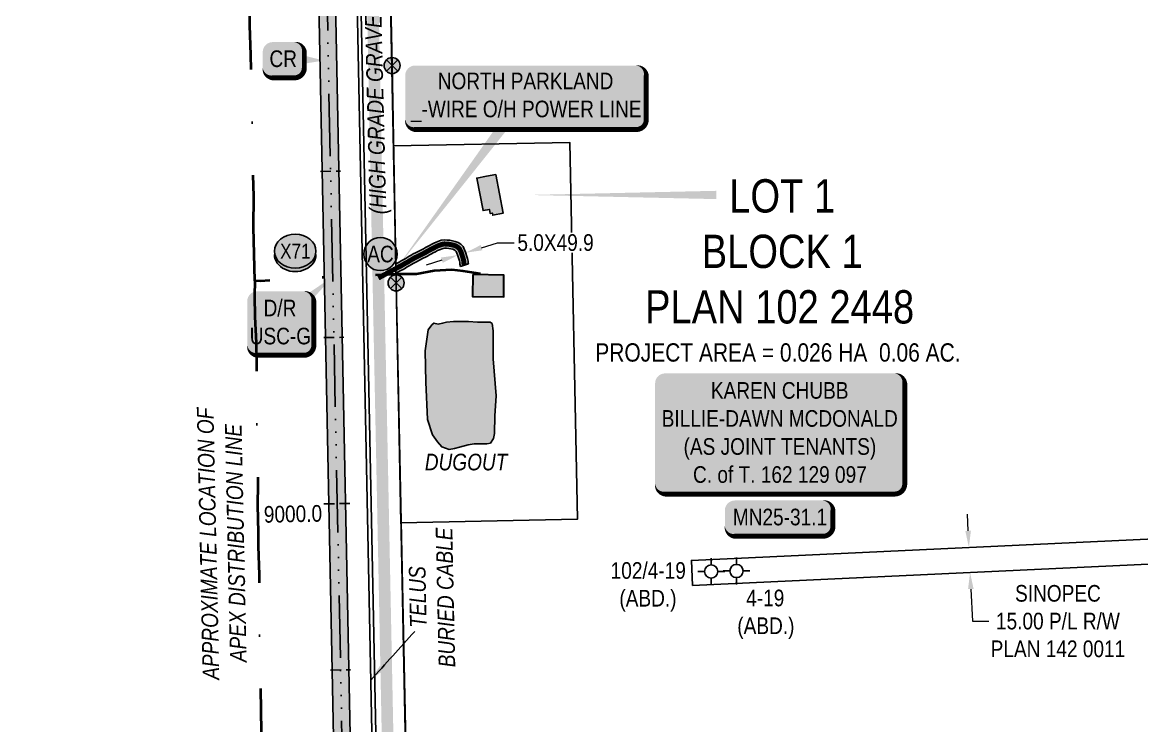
# Model space of a CAD drawing. Extents: x 88833 to 97610, y 5963373 to 5974710.
# Drawn here: x 93780 to 94453, y 5965196 to 5965618 of the extents above; entities that cross this region are included whole.
import ezdxf
from ezdxf.enums import TextEntityAlignment as Align

# ---------------------------------------------------------------- set-up
doc = ezdxf.new("R2010")
doc.units = 0
doc.header["$LTSCALE"] = 5
doc.header["$PDSIZE"] = 5
for name, pattern in [('COOP2', [10, 5, -1, 0, -1, 0, -1, 0, -1, 0, -1]), ('DASHDOT', [25.4, 12.7, -6.35, 0, -6.35]), ('foc-TIELINE', [1.875, 1.25, -0.625])]:
    doc.linetypes.add(name, pattern=pattern)
doc.layers.get('Defpoints').update_dxf_attribs({"color": 9})
for name, color, linetype in [('AS-OWNER', 7, 'Continuous'), ('AS-POWER', 104, 'foc-POWER'), ('AS-POWER-EXISTING-PP', 72, 'Continuous'), ('AS-POWER-T', 104, 'Continuous'), ('AS-RESIDENCE', 14, 'Continuous'), ('AS-ROADS', 254, 'Continuous'), ('AS-TELEPHONE', 224, 'foc-TEL'), ('AS-TELEPHONE-T', 224, 'Continuous'), ('C-SYMBOL', 7, 'Continuous'), ('CG-NOTES', 7, 'Continuous'), ('F-RW', 190, 'Continuous'), ('F-WS-S', 8, 'Continuous'), ('L-AREAREQUIRED', 7, 'Continuous'), ('L-SEC', 7, 'Continuous'), ('L-TITLEDB', 4, 'Continuous'), ('P-APEX RECON PAY ITEMS', 240, 'Continuous'), ('P-APEX RECON-10m BUFFER', 51, 'COOP2'), ('P-APEX RECON-LINE LIST', 240, 'Continuous'), ('P-APEX RECON-URBAN', 30, 'COOP2'), ('P-APEX RECON-WORK AREA', 104, 'Continuous'), ('P-BUFFER-PURPLE', 187, 'foc-TIELINE'), ('P-BUFFER-PURPLE-T', 187, 'Continuous'), ('P-CROSSINGS', 250, 'Continuous'), ('T-WATER', 160, 'Continuous'), ('T-WATER-H', 133, 'Continuous'), ('T-WATER-T', 170, 'Continuous')]:
    doc.layers.add(name, color=color, linetype=linetype)
for name, color, linetype, lineweight in [('AS-RECON EXISTING', 151, 'DASHDOT', 40), ('AS-RECON EXISTING-T', 151, 'Continuous', 40), ('F-RW-T', 190, 'Continuous', 9), ('F-WS-T', 190, 'Continuous', 9), ('P-APEX RECON-TWS-T', 104, 'Continuous', 9), ('T-TEXT', 48, 'Continuous', 18)]:
    doc.layers.add(name, color=color, linetype=linetype, lineweight=lineweight)
doc.layers.add('AS-STRUCTURE', color=7, linetype='Continuous', lineweight=30, true_color=0x595959)
doc.layers.add('AS-STRUCTURE-H', color=7, linetype='Continuous', true_color=0xa8a8a8)
doc.styles.add('1.8', font='ARIALN.TTF', dxfattribs={"height": 2})
doc.styles.add('100L', font='ARIALN.TTF', dxfattribs={"height": 10})
doc.styles.add('175L', font='ARIALN.TTF', dxfattribs={"height": 2})
doc.styles.add('80', font='ARIALN.TTF', dxfattribs={"height": 10})
doc.styles.add('80CG', font='ARIALN.TTF', dxfattribs={"height": 10})
doc.styles.add('80LS', font='ARIALNI.TTF', dxfattribs={"height": 10})
doc.styles.add('Crossing', font='ARIALN.TTF', dxfattribs={"height": 10})
doc.styles.add('foc-LtypeFont', font='ARIALN.TTF', dxfattribs={"height": 7.35})
doc.linetypes.add('foc-POWER', pattern='A,6,-1,["P",foc-LtypeFont,S=0.2,R=0,X=-0.625,Y=-0.75],-1.24,4', length=12.24)
doc.linetypes.add('foc-TEL', pattern='A,2,-1,["T",foc-LtypeFont,S=0.2,R=0,X=-0.425,Y=-0.75],-1.24,8', length=12.24)
doc.dimstyles.new('Compass 5 000', dxfattribs={"dimscale": 5, "dimtxt": 9, "dimasz": 2, "dimexe": 0.2, "dimexo": 0.0625, "dimgap": 0.5, "dimtad": 0, "dimtih": 1, "dimtoh": 1, "dimzin": 0, "dimdsep": 46, "dimtxsty": '80CG', "dimcen": 0.1, "dimse1": 1, "dimse2": 1, "dimclrd": 256, "dimclrt": 256, "dimaunit": 1, "dimadec": 4, "dimazin": 0, "dimtfac": 0.06, "dimtofl": 0, "dimtmove": 0, "dimatfit": 1, "dimfxl": 0.2, "dimtolj": 1, "dimtzin": 0, "dimlwd": -1, "dimarcsym": 0})

# ---------------------------------------------------------------- blocks, each defined once
blk = doc.blocks.new('*U1198')
h = blk.add_hatch(color=59)
edge = h.paths.add_edge_path()
edge.add_line((-69, -37), (69, -37))
edge.add_arc((69, -31), 6, 270, 360)
edge.add_line((75, -31), (75, 29.5))
edge.add_arc((69, 29.5), 6, 0, 90)
edge.add_line((69, 35.5), (-69, 35.5))
edge.add_arc((-69, 29.5), 6, 90, 180)
edge.add_line((-75, 29.5), (-75, -31))
edge.add_arc((-69, -31), 6, 180, 270)
at = {"color": 1, "flags": 128}
blk.add_lwpolyline([(-69, -37, 3, 3, 0), (69, -37, 3, 3, 0.414214), (75, -31, 3, 3, 0), (75, 29.5, 3, 0, 0.414214), (69, 35.5, 0, 0, 0), (-69, 35.5, 0, 0, 0.414214), (-75, 29.5, 0, 0, 0), (-75, -31, 0, 3, 0.414214)], format="xyseb", close=True, dxfattribs=at)
blk.add_lwpolyline([(-56.05, -9.74, 0, 7.5, 0), (0, 0, 0, 0, 0)], format="xyseb", dxfattribs=at)
at = {"color": 1, "style": '80'}
blk.add_attdef('ENTER_TEXT_001', (-35.99, -5), '', height=10, dxfattribs=at)
blk = doc.blocks.new('GABD')
for p, q in [((0, 0.81), (0, 1.62)), ((-0.81, 0), (-1.62, 0)), ((1.62, 0), (0.81, 0)), ((0, -0.81), (0, -1.62))]:
    blk.add_line(p, q)
blk.add_circle((0, 0), 0.8)
blk = doc.blocks.new('*D554')
at = {"layer": 'Defpoints', "color": 0, "transparency": 16777216}
for p in [(94350.08, 5965302.92), (94350.78, 5965287.96), (94349.64, 5965287.91)]:
    blk.add_point(p, dxfattribs=at)
at = {"layer": 'F-RW-T', "transparency": 16777216}
for p, q in [((94348.47, 5965312.86), (94348.01, 5965322.85)), ((94350.11, 5965277.92), (94351.01, 5965258.59)), ((94351.01, 5965258.59), (94361.01, 5965258.59))]:
    blk.add_line(p, q, dxfattribs=at)
for points in [[(94350.14, 5965312.93), (94346.81, 5965312.78), (94348.94, 5965302.87)], [(94351.77, 5965278), (94348.44, 5965277.84), (94349.64, 5965287.91)]]:
    blk.add_solid(points, dxfattribs=at)
at = {"layer": 'F-RW-T', "transparency": 16777216, "insert": (94402.45, 5965258.59), "char_height": 10, "attachment_point": 5, "style": '80CG'}
blk.add_mtext('\\A1;SINOPEC\\P15.00 P/L R/W\\PPLAN 142 0011', dxfattribs=at)
blk = doc.blocks.new('*D767')
at = {"layer": 'Defpoints', "color": 0, "transparency": 16777216}
for p in [(94041.67, 5965478.76), (94046.44, 5965480.26), (94046.5, 5965480.04)]:
    blk.add_point(p, dxfattribs=at)
at = {"layer": 'P-APEX RECON-TWS-T', "transparency": 16777216}
for p, q in [((94056.04, 5965483.05), (94065.58, 5965486.06)), ((94065.58, 5965486.06), (94075.58, 5965486.06)), ((94032.2, 5965475.54), (94022.66, 5965472.53))]:
    blk.add_line(p, q, dxfattribs=at)
for points in [[(94055.54, 5965484.64), (94056.54, 5965481.46), (94046.5, 5965480.04)], [(94031.7, 5965477.13), (94032.7, 5965473.95), (94041.74, 5965478.54)]]:
    blk.add_solid(points, dxfattribs=at)
at = {"layer": 'P-APEX RECON-TWS-T', "transparency": 16777216, "insert": (94100.52, 5965486.06), "char_height": 10, "attachment_point": 5, "style": '80CG', "bg_fill": 3, "box_fill_scale": 1.1, "bg_fill_color": 256, "bg_fill_true_color": 13158600, "bg_fill_transparency": 0}
blk.add_mtext('\\A1;5.0X49.9', dxfattribs=at)
blk = doc.blocks.new('POWERPOLE')
h = blk.add_hatch(color=255)
edge = h.paths.add_edge_path()
edge.add_arc((0, 0), 0.96, 0, 360)
at = {"linetype": 'Continuous'}
for p, q in [((0.68, -0.68), (-0.68, 0.68)), ((-0.68, -0.68), (0.68, 0.68))]:
    blk.add_line(p, q, dxfattribs=at)
blk.add_circle((0, 0), 0.96, dxfattribs=at)
blk = doc.blocks.new('Access_Point')
h = blk.add_hatch(color=255)
h.dxf.hatch_style = 1
edge = h.paths.add_edge_path()
edge.add_arc((0, 0), 9.99, 0, 360)
at = {"color": 170}
blk.add_circle((0, 0), 9.99, dxfattribs=at)
at = {"color": 170, "style": '175L'}
blk.add_text('AC', height=10, dxfattribs=at).set_placement((0, 0), align=Align.MIDDLE_CENTER)
blk = doc.blocks.new('*U832')
at = {"true_color": 0xffffa8}
h = blk.add_hatch(color=51, dxfattribs=at)
edge = h.paths.add_edge_path()
edge.add_line((-14, -20), (14, -20))
edge.add_arc((14, -14), 6, 270, 360)
edge.add_line((20, -14), (20, 12.5))
edge.add_arc((14, 12.5), 6, 0, 90)
edge.add_line((14, 18.5), (-14, 18.5))
edge.add_arc((-14, 12.5), 6, 90, 180)
edge.add_line((-20, 12.5), (-20, -14))
edge.add_arc((-14, -14), 6, 180, 270)
at = {"color": 240, "flags": 128}
for points in [[(31.42, 27.24, 0, 10, 0), (0, 0, 5, 5, 0)], [(-1, -11.44, 0, 10, 0), (0, 0, 5, 5, 0)]]:
    blk.add_lwpolyline(points, format="xyseb", dxfattribs=at)
blk.add_lwpolyline([(-14, -20, 3, 3, 0), (14, -20, 3, 3, 0.414214), (20, -14, 3, 3, 0), (20, 12.5, 3, 0, 0.414214), (14, 18.5, 0, 0, 0), (-14, 18.5, 0, 0, 0.414214), (-20, 12.5, 0, 0, 0), (-20, -14, 0, 3, 0.414214)], format="xyseb", close=True, dxfattribs=at)
at = {"color": 4, "style": '80'}
blk.add_attdef('OTHER_001', (-14.7, -5), '', height=10, dxfattribs=at)
blk = doc.blocks.new('*U777')
at = {"true_color": 0xffffa8}
h = blk.add_hatch(color=51, dxfattribs=at)
edge = h.paths.add_edge_path()
edge.add_line((-6.5, -11.5), (6.5, -11.5))
edge.add_arc((6.5, -5.5), 6, 270, 360)
edge.add_line((12.5, -5.5), (12.5, 4))
edge.add_arc((6.5, 4), 6, 0, 90)
edge.add_line((6.5, 10), (-6.5, 10))
edge.add_arc((-6.5, 4), 6, 90, 180)
edge.add_line((-12.5, 4), (-12.5, -5.5))
edge.add_arc((-6.5, -5.5), 6, 180, 270)
at = {"color": 240, "flags": 128}
blk.add_lwpolyline([(-6.5, -11.5, 3, 3, 0), (6.5, -11.5, 3, 3, 0.414214), (12.5, -5.5, 3, 3, 0), (12.5, 4, 3, 0, 0.414214), (6.5, 10, 0, 0, 0), (-6.5, 10, 0, 0, 0.414214), (-12.5, 4, 0, 0, 0), (-12.5, -5.5, 0, 3, 0.414214)], format="xyseb", close=True, dxfattribs=at)
for points in [[(-1, -11.44, 0, 10, 0), (0, 0, 5, 5, 0)], [(24.14, -1.1, 0, 10, 0), (0, 0, 5, 5, 0)]]:
    blk.add_lwpolyline(points, format="xyseb", dxfattribs=at)
at = {"color": 4, "style": '80'}
blk.add_attdef('OTHER_001', (-14.7, -5), '', height=10, dxfattribs=at)
blk = doc.blocks.new('*U848')
h = blk.add_hatch(color=255)
edge = h.paths.add_edge_path()
edge.add_line((-66.5, -20), (66.5, -20))
edge.add_arc((66.5, -14), 6, 270, 360)
edge.add_line((72.5, -14), (72.5, 12.5))
edge.add_arc((66.5, 12.5), 6, 0, 90)
edge.add_line((66.5, 18.5), (-66.5, 18.5))
edge.add_arc((-66.5, 12.5), 6, 90, 180)
edge.add_line((-72.5, 12.5), (-72.5, -14))
edge.add_arc((-66.5, -14), 6, 180, 270)
at = {"color": 104, "flags": 128}
blk.add_lwpolyline([(-66.5, -20, 3, 3, 0), (66.5, -20, 3, 3, 0.414214), (72.5, -14, 3, 3, 0), (72.5, 12.5, 3, 0, 0.414214), (66.5, 18.5, 0, 0, 0), (-66.5, 18.5, 0, 0, 0.414214), (-72.5, 12.5, 0, 0, 0), (-72.5, -14, 0, 3, 0.414214)], format="xyseb", close=True, dxfattribs=at)
blk.add_lwpolyline([(-77.83, -103.58, 0, 7.5, 0), (0, 0, 0, 0, 0)], format="xyseb", dxfattribs=at)
at = {"color": 104, "style": '80'}
blk.add_attdef('ENTER_TEXT_001', (-26.85, -4.92), '', height=10, dxfattribs=at)
blk = doc.blocks.new('xing2')
h = blk.add_hatch(color=50)
h.dxf.hatch_style = 1
edge = h.paths.add_edge_path()
edge.add_ellipse((0, 0), major_axis=(-12.5, 0), ratio=0.816297, start_angle=0, end_angle=360)
h = blk.add_hatch(color=250)
h.dxf.hatch_style = 1
edge = h.paths.add_edge_path()
edge.add_ellipse((0, -2.05), major_axis=(-12.5, 0), ratio=0.816297, start_angle=0, end_angle=180)
edge.add_line((12.5, -2.05), (12.5, 0))
edge.add_ellipse((0, 0), major_axis=(-12.5, 0), ratio=0.816297, start_angle=0, end_angle=180, ccw=False)
edge.add_line((-12.5, 0), (-12.5, -2.05))
at = {"color": 250}
blk.add_ellipse((0, 0), major_axis=(-12.5, 0), ratio=0.816297, dxfattribs=at)
blk.add_ellipse((0, -2.05), major_axis=(-12.5, 0), ratio=0.816297, start_param=0, end_param=3.141593, dxfattribs=at)
at = {"color": 250, "style": 'Crossing'}
blk.add_attdef('CROSSING', text='', height=9, dxfattribs=at).set_placement((0.09, 0.02), align=Align.MIDDLE_CENTER)
at = {"color": 250, "style": 'Crossing', "flags": 1}
for tag, p in [('OWNER', (0.09, -12.49)), ('DESCRIPTION', (0.09, -25.77)), ('LOCATION', (0.09, -39.3)), ('DWG_REF', (0.09, -52.84))]:
    blk.add_attdef(tag, text='', height=9, dxfattribs=at).set_placement(p, align=Align.MIDDLE_CENTER)
blk = doc.blocks.new('*U513')
at = {"true_color": 0xffffa8}
h = blk.add_hatch(color=51, dxfattribs=at)
edge = h.paths.add_edge_path()
edge.add_line((-26.5, -11.5), (26.5, -11.5))
edge.add_arc((26.5, -5.5), 6, 270, 360)
edge.add_line((32.5, -5.5), (32.5, 4))
edge.add_arc((26.5, 4), 6, 0, 90)
edge.add_line((26.5, 10), (-26.5, 10))
edge.add_arc((-26.5, 4), 6, 90, 180)
edge.add_line((-32.5, 4), (-32.5, -5.5))
edge.add_arc((-26.5, -5.5), 6, 180, 270)
at = {"color": 240, "flags": 128}
blk.add_lwpolyline([(-26.5, -11.5, 3, 3, 0), (26.5, -11.5, 3, 3, 0.414214), (32.5, -5.5, 3, 3, 0), (32.5, 4, 3, 0, 0.414214), (26.5, 10, 0, 0, 0), (-26.5, 10, 0, 0, 0.414214), (-32.5, 4, 0, 0, 0), (-32.5, -5.5, 0, 3, 0.414214)], format="xyseb", close=True, dxfattribs=at)
for points in [[(-24.67, -8.43, 0, 10, 0), (0, 0, 5, 5, 0)], [(21.05, -6.93, 0, 10, 0), (0, 0, 5, 5, 0)]]:
    blk.add_lwpolyline(points, format="xyseb", dxfattribs=at)
at = {"color": 4, "style": '80'}
blk.add_attdef('OTHER_001', (-14.7, -5), '', height=10, dxfattribs=at)

msp = doc.modelspace()

# ---------------------------------------------------------------- hatches: boundary and pattern name
at = {"layer": 'AS-STRUCTURE-H'}
h = msp.add_hatch(color=256, dxfattribs=at)
h.dxf.hatch_style = 1
h.paths.add_polyline_path([(94064.535, 5965527.008), (94068.978, 5965503.766), (94062.766, 5965502.579), (94062.532, 5965503.801), (94061.29, 5965503.563), (94060.815, 5965506.048), (94056.918, 5965505.303), (94053.183, 5965524.839), (94058.971, 5965525.945)])
h = msp.add_hatch(color=256, dxfattribs=at)
h.dxf.hatch_style = 1
h.paths.add_polyline_path([(94050.74, 5965466.834), (94050.59, 5965453.713), (94069.343, 5965453.498), (94069.493, 5965466.62)])
at = {"layer": 'P-APEX RECON-10m BUFFER', "transparency": 33554687}
h = msp.add_hatch(color=256, dxfattribs=at)
h.dxf.hatch_style = 1
h.paths.add_polyline_path([(93953.046, 5965888.343), (93954.414, 5965820.508), (93949.419, 5965820.407), (93949.822, 5965800.427), (93954.817, 5965800.528), (93967.359, 5965178.736), (93960.862, 5965177.774), (93963.786, 5965158.005), (93968.729, 5965158.737), (93970.567, 5965146.313), (93971.872, 5965082.207), (93981.862, 5965082.412), (93981.751, 5965087.876), (93986.798, 5965086.148), (93992.186, 5965083.873), (93992.076, 5965089.342), (93988.581, 5965090.819), (93981.643, 5965093.193), (93980.544, 5965147.149), (93980.246, 5965149.16), (93985.604, 5965137.967), (93991.102, 5965137.773), (93991.001, 5965142.776), (93988.804, 5965142.853), (93980.376, 5965160.46), (93983.555, 5965160.93), (93980.631, 5965180.699), (93977.323, 5965180.21), (93964.807, 5965800.73), (93969.802, 5965800.83), (93969.399, 5965820.81), (93964.404, 5965820.71), (93963.036, 5965888.533)])
h = msp.add_hatch(color=256, dxfattribs=at)
h.dxf.hatch_style = 1
h.paths.add_polyline_path([(94004.462, 5965473.311), (94005.292, 5965473.759), (94006.561, 5965474.406), (94007.727, 5965475.08), (94008.982, 5965475.829), (94010.169, 5965476.441), (94011.267, 5965477.109), (94012.445, 5965477.859), (94013.651, 5965478.541), (94014.932, 5965479.268), (94016.258, 5965479.911), (94018.786, 5965481.143), (94019.938, 5965481.753), (94021.108, 5965482.371), (94022.275, 5965483.074), (94023.562, 5965483.78), (94024.807, 5965484.449), (94026.103, 5965485.068), (94027.287, 5965485.712), (94028.742, 5965486.423), (94031.773, 5965487.508), (94033.718, 5965487.799), (94035.441, 5965487.642), (94036.964, 5965487.539), (94038.568, 5965487.237), (94040.203, 5965486.862), (94041.935, 5965486.21), (94043.507, 5965485.131), (94044.924, 5965483.675), (94045.862, 5965481.848), (94046.402, 5965480.37), (94047.215, 5965477.79), (94047.578, 5965476.466), (94047.951, 5965474.977), (94047.976, 5965474.025), (94048.182, 5965473.409), (94043.445, 5965471.823), (94043.001, 5965473.148), (94042.971, 5965474.298), (94042.746, 5965475.198), (94042.422, 5965476.377), (94041.67, 5965478.761), (94041.275, 5965479.842), (94040.821, 5965480.728), (94040.271, 5965481.292), (94039.608, 5965481.748), (94038.758, 5965482.068), (94037.547, 5965482.346), (94036.333, 5965482.574), (94035.047, 5965482.661), (94033.862, 5965482.769), (94032.995, 5965482.639), (94030.688, 5965481.814), (94029.579, 5965481.271), (94028.374, 5965480.616), (94027.066, 5965479.992), (94025.947, 5965479.39), (94024.767, 5965478.742), (94023.565, 5965478.019), (94022.276, 5965477.337), (94021.05, 5965476.688), (94018.442, 5965475.418), (94017.258, 5965474.844), (94016.114, 5965474.194), (94015.017, 5965473.574), (94013.908, 5965472.868), (94012.615, 5965472.081), (94011.409, 5965471.459), (94010.257, 5965470.772), (94008.948, 5965470.015), (94007.613, 5965469.334), (94006.377, 5965468.668), (94005.242, 5965468.053), (94004.576, 5965467.634)])
at = {"layer": 'T-WATER-H'}
h = msp.add_hatch(color=256, dxfattribs=at)
h.dxf.hatch_style = 1
h.paths.add_polyline_path([(94029.985, 5965437.178), (94027.378, 5965437.768), (94026.1, 5965436.638), (94023.936, 5965433.639), (94022.206, 5965421.14), (94022.583, 5965402.28), (94023.589, 5965379.729), (94026.608, 5965370.676), (94029.628, 5965366.401), (94032.144, 5965363.383), (94036.547, 5965361.749), (94039.693, 5965362.377), (94042.838, 5965363.257), (94047.996, 5965364.641), (94051.645, 5965365.269), (94056.048, 5965365.269), (94059.193, 5965365.269), (94061.332, 5965365.521), (94063.219, 5965368.287), (94063.848, 5965371.43), (94063.974, 5965381.992), (94064.855, 5965393.966), (94063.094, 5965416.221), (94063.094, 5965433.069), (94062.464, 5965437.47), (94061.206, 5965438.224), (94058.439, 5965438.224), (94053.532, 5965438.224), (94048.122, 5965438.602), (94045.354, 5965438.727), (94041.957, 5965438.727), (94039.189, 5965438.602), (94035.038, 5965438.224), (94032.647, 5965437.596)])

# ---------------------------------------------------------------- linework, layer by layer
at = {"layer": 'AS-POWER', "flags": 128}
msp.add_lwpolyline([(94018.03, 5964844.99), (94012.78, 5965079.64), (94004.68, 5965461.86), (94002.27, 5965592.51), (93988.35, 5966244.118), (93985.825, 5966373.329)], dxfattribs=at)
at = {"layer": 'AS-RECON EXISTING', "flags": 128}
for points in [[(93919.699, 5965463.054), (93918.911, 5965495.286), (93919.164, 5965513.972), (93918.51, 5965541.406), (93918.014, 5965571.555), (93917.457, 5965598.961), (93916.74, 5965616.586), (93916.638, 5965647.94), (93916.12, 5965669.146), (93915.63, 5965688.346), (93915.409, 5965699.483), (93915.387, 5965714.086), (93914.959, 5965727.966), (93914.076, 5965749.417), (93914.108, 5965764.556), (93914.448, 5965773.95), (93914.028, 5965788.043), (93913.895, 5965800.38), (93913.806, 5965811.482), (93913.94, 5965823.141), (93913.39, 5965844.303), (93913.042, 5965875.296), (93912.543, 5965887.33), (93911.953, 5965895.568), (93911.67, 5965900.134), (93911.904, 5965911.073), (93910.921, 5965924.544), (93910.93, 5965930.757), (93911.446, 5965952.343), (93910.759, 5965967.976), (93910.423, 5965975.961), (93910.316, 5965991.577), (93910.482, 5965999.737), (93910.418, 5966008.596), (93910.514, 5966013.345), (93910.652, 5966030.259), (93910.466, 5966036.943), (93909.674, 5966048.384), (93907.608, 5966184.345), (93907.383, 5966218.417), (93906.974, 5966249.085), (93907.076, 5966267.919), (93906.465, 5966295.653), (93906.298, 5966303.541), (93906.015, 5966317.255), (93905.74, 5966347.446), (93905.365, 5966361.587), (93905.243, 5966374.169), (93905.045, 5966384.697)], [(94055.51, 5965467.347), (94045.033, 5965469.007), (94038.217, 5965469.704), (94027.612, 5965469.077), (94016.933, 5965467.229), (94012.419, 5965467.1), (94006.184, 5965467.143), (93989.674, 5965466.454), (93970.925, 5965465.735), (93966.657, 5965465.613), (93955.889, 5965465.284), (93941.526, 5965464.44), (93929.701, 5965463.419), (93922.924, 5965462.94), (93919.699, 5965463.054), (93919.656, 5965454.031), (93919.835, 5965441.516), (93920.601, 5965425.882), (93920.69, 5965414.14), (93920.7, 5965395.36), (93921.084, 5965378.931), (93920.984, 5965364.31), (93921.267, 5965356.115), (93921.636, 5965340.936), (93921.322, 5965328.378), (93921.746, 5965311.878), (93921.753, 5965303.604), (93922.348, 5965286.433), (93922.61, 5965255.804), (93922.828, 5965237.596), (93924.185, 5965152.413), (93924.564, 5965144.463), (93925.413, 5965117.746), (93925.85, 5965110.426), (93927.155, 5965099.339), (93927.171, 5965099.165), (93927.349, 5965097.337), (93928.716, 5965089.388), (93927.478, 5965074.367), (93926.556, 5965068.941), (93930.149, 5965068.856), (93934.056, 5965068.854), (93938.725, 5965068.85), (93948.247, 5965069.156), (93965.055, 5965068.845), (93971.747, 5965068.995), (93977.138, 5965068.998), (93978.632, 5965068.999), (93988.326, 5965069.428), (93992.713, 5965069.52), (93999.205, 5965068.984)]]:
    msp.add_lwpolyline(points, dxfattribs=at)
at = {"layer": 'AS-RESIDENCE', "flags": 128}
msp.add_lwpolyline([(94064.535, 5965527.008), (94068.978, 5965503.766), (94062.766, 5965502.579), (94062.532, 5965503.801), (94061.29, 5965503.563), (94060.815, 5965506.048), (94056.918, 5965505.303), (94053.183, 5965524.839), (94058.971, 5965525.945)], close=True, dxfattribs=at)
at = {"layer": 'AS-ROADS', "const_width": 7, "flags": 128}
msp.add_lwpolyline([(94020.182, 5964179.765), (94016.384, 5964372.858), (94000.133, 5965162.172), (93985.104, 5965906.543), (93958.312, 5967160.052), (93939.043, 5968064.275), (93917.295, 5969118.161), (93899.542, 5969937.457), (93880.532, 5970849.51)], dxfattribs=at)
at = {"layer": 'AS-ROADS', "const_width": 2.998}
msp.add_lwpolyline([(93994.023, 5965464.813), (94005.189, 5965470.866), (94006.452, 5965471.547), (94007.754, 5965472.211), (94008.992, 5965472.926), (94010.195, 5965473.644), (94011.392, 5965474.261), (94012.587, 5965474.989), (94013.731, 5965475.717), (94014.883, 5965476.368), (94016.095, 5965477.056), (94017.35, 5965477.665), (94019.918, 5965478.916), (94021.107, 5965479.545), (94022.337, 5965480.195), (94023.521, 5965480.908), (94024.755, 5965481.585), (94025.936, 5965482.22), (94027.239, 5965482.842), (94028.433, 5965483.491), (94029.715, 5965484.118), (94032.384, 5965485.074), (94033.79, 5965485.284), (94035.244, 5965485.151), (94036.648, 5965485.057), (94038.057, 5965484.792), (94039.481, 5965484.465), (94040.771, 5965483.979), (94041.889, 5965483.212), (94042.872, 5965482.201), (94043.568, 5965480.845), (94044.036, 5965479.566), (94044.818, 5965477.084), (94045.162, 5965475.832), (94045.461, 5965474.637), (94045.488, 5965473.587), (94045.813, 5965472.616)], dxfattribs=at)
at = {"layer": 'AS-STRUCTURE'}
msp.add_lwpolyline([(94050.74, 5965466.834), (94050.59, 5965453.713), (94069.343, 5965453.498), (94069.493, 5965466.62)], close=True, dxfattribs=at)
at = {"layer": 'AS-TELEPHONE', "flags": 128}
msp.add_lwpolyline([(94012.914, 5964179.612), (94010.915, 5964278.386), (94010.098, 5964318.808), (94010.405, 5964321.73), (94010.533, 5964323.72), (94011.345, 5964325.753), (94012.654, 5964328.873), (94013.307, 5964336.441), (94013.308, 5964345.03), (94013.063, 5964354.729), (94011.839, 5964366.981), (94010.934, 5964378.203), (94010.828, 5964393.644), (94010.305, 5964407.061), (94009.592, 5964430.092), (94009.586, 5964439.576), (94002.765, 5964681.403), (93994.626, 5965083.194), (93978.189, 5965889.54), (93970.243, 5966298.636), (93969.166, 5966347.269), (93968.634, 5966367.667), (93968.878, 5966388.077)], dxfattribs=at)
at = {"layer": 'C-SYMBOL', "color": 3, "flags": 128}
msp.add_lwpolyline([(94084.735, 5965514.73, 0, 4.996, 0), (94197.197, 5965514.73, 0, 0, 0)], format="xyseb", dxfattribs=at)
at = {"layer": 'F-RW', "flags": 128}
msp.add_lwpolyline([(94182.887, 5965280.111), (94516.7, 5965295.72), (94516.276, 5965310.691), (94182.189, 5965295.071)], close=True, dxfattribs=at)
at = {"layer": 'L-SEC', "flags": 128}
for points in [[(93992.211, 5965082.625), (93975.998, 5965888.779)], [(94012.311, 5965083.029), (93996.098, 5965889.183)]]:
    msp.add_lwpolyline(points, dxfattribs=at)
at = {"layer": 'L-TITLEDB', "flags": 128}
msp.add_lwpolyline([(94003.036, 5965544.19), (94109.026, 5965546.351), (94113.641, 5965319.858), (94007.591, 5965317.697)], close=True, dxfattribs=at)
at = {"layer": 'P-APEX RECON-URBAN', "ltscale": 1.5, "flags": 128}
msp.add_lwpolyline([(89862.314, 5969420.078), (89867.21, 5969428.525), (89870.142, 5969432.838), (89871.234, 5969440.262), (89870.986, 5969451.312), (89869.214, 5969465.882), (89874.382, 5969505.038), (89878.807, 5969544.864), (89884.151, 5969585.191), (89892.206, 5969617.101), (89902.642, 5969647.039), (89920.512, 5969655.252), (90029.926, 5969662.38), (90138.481, 5969668.858), (90357.817, 5969689.033), (90562.775, 5969696.814), (90589.96, 5969720.186), (90720.273, 5969722.879), (90776.006, 5969735.867), (91186.503, 5969696.002), (91462.207, 5969691.78), (92125.726, 5969704.862), (92128.773, 5969486.17), (92217.364, 5969300.618), (92221.268, 5969073.304), (93093.277, 5969087.636), (93106.741, 5968355.069), (93124.698, 5968305.644), (93129.217, 5968093.237), (93161.833, 5968029.817), (93132.245, 5967948.401), (93140.258, 5967559.937), (93144.056, 5967553.379), (93150.54, 5967550.023), (93471.989, 5967554.975), (93537.11, 5967530.142), (93807.323, 5967535.904), (93870.968, 5967527.576), (94192.337, 5967535.661), (94197.923, 5967257.788), (94078.168, 5967114.695), (94085.554, 5966738.872), (94086.156, 5966675.15), (93941.517, 5966671.159), (93944.01, 5966553.478), (93958.044, 5965888.32), (93972.598, 5965166.717), (93975.555, 5965146.731), (93977.138, 5965068.998), (93975.008, 5965048.86), (93989.037, 5964391.951), (94052.05, 5964393.271), (94345.155, 5964399.496), (94346.843, 5964325.417), (94351.149, 5964301.36), (94401.947, 5964302.5), (94446.672, 5964297.431), (95465.604, 5964319.323)], dxfattribs=at)
at = {"layer": 'P-APEX RECON-WORK AREA', "flags": 128}
for points in [[(93954.817, 5965800.528), (93967.359, 5965178.736)], [(93977.323, 5965180.21), (93964.807, 5965800.73)]]:
    msp.add_lwpolyline(points, dxfattribs=at)
msp.add_lwpolyline([(94004.462, 5965473.311), (94005.292, 5965473.759), (94006.561, 5965474.406), (94007.727, 5965475.08), (94008.982, 5965475.829), (94010.169, 5965476.441), (94011.267, 5965477.109), (94012.445, 5965477.859), (94013.651, 5965478.541), (94014.932, 5965479.268), (94016.258, 5965479.911), (94018.786, 5965481.143), (94019.938, 5965481.753), (94021.108, 5965482.371), (94022.275, 5965483.074), (94023.562, 5965483.78), (94024.807, 5965484.449), (94026.103, 5965485.068), (94027.287, 5965485.712), (94028.742, 5965486.423), (94031.773, 5965487.508), (94033.718, 5965487.799), (94035.441, 5965487.642), (94036.964, 5965487.539), (94038.568, 5965487.237), (94040.203, 5965486.862), (94041.935, 5965486.21), (94043.507, 5965485.131), (94044.924, 5965483.675), (94045.862, 5965481.848), (94046.402, 5965480.37), (94047.215, 5965477.79), (94047.578, 5965476.466), (94047.951, 5965474.977), (94047.976, 5965474.025), (94048.182, 5965473.409), (94043.445, 5965471.823), (94043.001, 5965473.148), (94042.971, 5965474.298), (94042.746, 5965475.198), (94042.422, 5965476.377), (94041.67, 5965478.761), (94041.275, 5965479.842), (94040.821, 5965480.728), (94040.271, 5965481.292), (94039.608, 5965481.748), (94038.758, 5965482.068), (94037.547, 5965482.346), (94036.333, 5965482.574), (94035.047, 5965482.661), (94033.862, 5965482.769), (94032.995, 5965482.639), (94030.688, 5965481.814), (94029.579, 5965481.271), (94028.374, 5965480.616), (94027.066, 5965479.992), (94025.947, 5965479.39), (94024.767, 5965478.742), (94023.565, 5965478.019), (94022.276, 5965477.337), (94021.05, 5965476.688), (94018.442, 5965475.418), (94017.258, 5965474.844), (94016.114, 5965474.194), (94015.017, 5965473.574), (94013.908, 5965472.868), (94012.615, 5965472.081), (94011.409, 5965471.459), (94010.257, 5965470.772), (94008.948, 5965470.015), (94007.613, 5965469.334), (94006.377, 5965468.668), (94005.242, 5965468.053), (94004.576, 5965467.634)], close=True, dxfattribs=at)
at = {"layer": 'P-BUFFER-PURPLE'}
for p, q in [((93959.297, 5965528.874), (93971.285, 5965529.116)), ((93961.312, 5965428.974), (93973.3, 5965429.216)), ((93961.329, 5965329.034), (93977.313, 5965329.356)), ((93965.342, 5965229.174), (93977.33, 5965229.416))]:
    msp.add_line(p, q, dxfattribs=at)
at = {"layer": 'T-WATER', "flags": 128}
msp.add_lwpolyline([(94029.985, 5965437.178), (94027.378, 5965437.768), (94026.1, 5965436.638), (94023.936, 5965433.639), (94022.206, 5965421.14), (94022.583, 5965402.28), (94023.589, 5965379.729), (94026.608, 5965370.676), (94029.628, 5965366.401), (94032.144, 5965363.383), (94036.547, 5965361.749), (94039.693, 5965362.377), (94042.838, 5965363.257), (94047.996, 5965364.641), (94051.645, 5965365.269), (94056.048, 5965365.269), (94059.193, 5965365.269), (94061.332, 5965365.521), (94063.219, 5965368.287), (94063.848, 5965371.43), (94063.974, 5965381.992), (94064.855, 5965393.966), (94063.094, 5965416.221), (94063.094, 5965433.069), (94062.464, 5965437.47), (94061.206, 5965438.224), (94058.439, 5965438.224), (94053.532, 5965438.224), (94048.122, 5965438.602), (94045.354, 5965438.727), (94041.957, 5965438.727), (94039.189, 5965438.602), (94035.038, 5965438.224), (94032.647, 5965437.596)], close=True, dxfattribs=at)

# ---------------------------------------------------------------- block references
at = {"layer": 'AS-OWNER', "color": 5}
ref = msp.add_blockref('*U1198', (94235.368, 5965372.003), dxfattribs=at)
ref.add_attrib('ENTER_TEXT_001', 'KAREN CHUBB', (94193.884, 5965392.266), dxfattribs={"layer": '0', "color": 1, "height": 10, "style": '80'})
ref.add_attrib('ENTER_TEXT_002', 'BILLIE-DAWN MCDONALD', (94164.3, 5965375.422), dxfattribs={"layer": '0', "color": 1, "height": 10, "style": '80'})
ref.add_attrib('ENTER_TEXT_003', '(AS JOINT TENANTS)', (94177.458, 5965358.578), dxfattribs={"layer": '0', "color": 1, "height": 10, "style": '80'})
ref.add_attrib('ENTER_TEXT_004', 'C. of T. 162 129 097', (94183.137, 5965341.734), dxfattribs={"layer": '0', "color": 1, "height": 10, "style": '80'})
at = {"layer": 'AS-POWER-EXISTING-PP', "xscale": 4.996022535000007, "yscale": 4.996022535000007, "zscale": 4.996022535000007}
for p in [(94002.27, 5965592.51), (94004.68, 5965461.86)]:
    msp.add_blockref('POWERPOLE', p, dxfattribs=at)
at = {"layer": 'CG-NOTES', "xscale": 0.9992045070000001, "yscale": 0.9992045070000001, "zscale": 0.9992045070000001}
msp.add_blockref('Access_Point', (93995.282, 5965479.234), dxfattribs=at)
at = {"layer": 'F-WS-S', "color": 3, "xscale": 4.99602253500001, "yscale": 4.99602253500001, "zscale": 4.99602253500001}
for p in [(94194.069, 5965288.442), (94209.254, 5965288.753)]:
    msp.add_blockref('GABD', p, dxfattribs=at)
at = {"layer": 'P-APEX RECON PAY ITEMS'}
ref = msp.add_blockref('*U777', (93937.04, 5965596.606), dxfattribs=at)
ref.add_attrib('OTHER_001', 'CR', (93928.578, 5965591.602), dxfattribs={"layer": '0', "color": 4, "height": 10, "style": '80'})
ref = msp.add_blockref('*U832', (93935.243, 5965438.366), dxfattribs=at)
ref.add_attrib('OTHER_001', 'D/R', (93925.032, 5965441.788), dxfattribs={"layer": '0', "color": 4, "height": 10, "style": '80'})
ref.add_attrib('OTHER_002', 'USC-G', (93916.7, 5965424.944), dxfattribs={"layer": '0', "color": 4, "height": 10, "style": '80'})
at = {"layer": 'P-APEX RECON-LINE LIST'}
ref = msp.add_blockref('*U513', (94234.765, 5965321.129), dxfattribs=at)
ref.add_attrib('OTHER_001', 'MN25-31.1', (94207.067, 5965316.194), dxfattribs={"layer": '0', "color": 4, "height": 10, "style": '80'})
at = {"layer": 'P-CROSSINGS', "xscale": 0.9992045070000001, "yscale": 0.9992045070000001, "zscale": 0.9992045070000001}
msp.add_blockref('xing2', (93944.052, 5965480.935), dxfattribs=at).add_auto_attribs({'CROSSING': 'X71'})

# ---------------------------------------------------------------- texts
at = {"layer": 'AS-RECON EXISTING-T', "insert": (93888.477, 5965223.204), "char_height": 10, "attachment_point": 1, "rotation": 91.248156, "style": '100L'}
msp.add_mtext_dynamic_manual_height_columns('\\pi0.05;{\\fArial Narrow|b0|i1|c0|p34;APPROXIMATE LOCATION OF\\P\\pi10.265;APEX DISTRIBUTION LINE}', width=164.25416, gutter_width=50, heights=[0], dxfattribs=at)
at = {"layer": 'C-SYMBOL', "color": 3, "insert": (94149.263, 5965524.178), "char_height": 20, "attachment_point": 1, "style": '175L'}
msp.add_mtext_dynamic_manual_height_columns('\\pi55.624;LOT 1\\P\\pi39.103;BLOCK 1\\P\\pi5.0378;PLAN 102 2448', width=169.05243, gutter_width=55, heights=[0], dxfattribs=at)
at = {"layer": 'F-WS-T', "char_height": 10, "attachment_point": 1, "style": '100L'}
for s, insert in [('\\pi-3.1698;102/4-19\\P\\pi2.0826;(ABD.)', (94136.799, 5965294.054)), ('\\pi7.4305;4-19\\P\\pi2.0826;(ABD.)', (94207.668, 5965277.535))]:
    msp.add_mtext_dynamic_manual_height_columns(s, width=37.13933, gutter_width=55, heights=[0], dxfattribs=dict(at, insert=insert))
at = {"layer": 'L-AREAREQUIRED', "color": 5, "style": '100L'}
msp.add_text('PROJECT AREA = 0.026 HA  0.06 AC.', height=11, dxfattribs=at).set_placement((94234.182, 5965411.283), align=Align.BOTTOM_CENTER)
at = {"layer": 'P-BUFFER-PURPLE-T', "style": '1.8'}
msp.add_text('9000.0', height=9.992, rotation=1.155511, dxfattribs=at).set_placement((93942.7, 5965323.09), align=Align.MIDDLE_CENTER)
at = {"layer": 'T-TEXT', "insert": (93987.257, 5965567.871), "char_height": 10, "width": 135.64186, "attachment_point": 2, "rotation": 91.409444, "style": '80LS'}
msp.add_mtext('(HIGH GRADE GRAVEL)', dxfattribs=at)
at = {"layer": 'T-WATER-T', "insert": (94021.95, 5965359.223), "char_height": 9.99205, "attachment_point": 1, "style": '1.8'}
msp.add_mtext_dynamic_manual_height_columns('{\\fArial Narrow|b0|i1|c0|p34;DUGOUT}', width=25.0058, gutter_width=10, heights=[0], dxfattribs=at)

# ---------------------------------------------------------------- dimensions: what is measured, and where the dimension line sits
at = {"layer": 'F-RW-T'}
dim = msp.add_linear_dim(base=(94349.639, 5965287.909), p1=(94350.082, 5965302.921), p2=(94350.781, 5965287.962), angle=272.677207, text='SINOPEC\\P15.00 P/L R/W\\PPLAN 142 0011', dimstyle='Compass 5 000', dxfattribs=at)
dim.commit()
dim.dimension.update_dxf_attribs({"geometry": '*D554', "text_midpoint": (94402.453, 5965258.589), "dimtype": 161})

# ---------------------------------------------------------------- next in the draw order: texts
at = {"layer": 'AS-TELEPHONE-T', "insert": (94013.599, 5965230.099), "char_height": 10, "attachment_point": 1, "rotation": 91.225784, "style": '100L', "bg_fill": 3, "box_fill_scale": 1.1, "bg_fill_color": 256, "bg_fill_transparency": 0}
msp.add_mtext_dynamic_manual_height_columns('\\pi24.532;{\\fArial Narrow|b0|i1|c0|p34;TELUS\\P\\pi0.29898;BURIED CABLE}', width=84.62251, gutter_width=55, heights=[0], dxfattribs=at)

# ---------------------------------------------------------------- next in the draw order: dimensions: what is measured, and where the dimension line sits
at = {"layer": 'P-APEX RECON-TWS-T'}
dim = msp.add_aligned_dim(p1=(94041.67, 5965478.761), p2=(94046.435, 5965480.263), distance=-0.23, text='5.0X49.9', dimstyle='Compass 5 000', override={"dimtfill": 1}, dxfattribs=at)
dim.commit()
dim.dimension.update_dxf_attribs({"geometry": '*D767', "text_midpoint": (94100.525, 5965486.055)})

# ---------------------------------------------------------------- next in the draw order: block references
at = {"layer": 'AS-POWER-T'}
ref = msp.add_blockref('*U848', (94082.607, 5965574.041), dxfattribs=dict(at, xscale=0.9992045070000001, yscale=0.9992045070000001, zscale=0.9992045070000001))
ref.add_attrib('ENTER_TEXT_001', 'NORTH PARKLAND', (94029.719, 5965578.244), dxfattribs={"layer": '0', "color": 104, "height": 9.99205, "style": '80'})
ref.add_attrib('ENTER_TEXT_002', '_-WIRE O/H POWER LINE', (94013.593, 5965561.413), dxfattribs={"layer": '0', "color": 104, "height": 9.99205, "style": '80'})

# ---------------------------------------------------------------- next in the draw order: leaders
at = {"layer": 'AS-TELEPHONE-T', "path_type": 1}
msp.add_leader([(93989.407, 5965223.134), (94015.865, 5965252.419)], dimstyle='Compass 5 000', override={"dimgap": 0.5, "dimtad": 0}, dxfattribs=at)

doc.saveas('drawing.dxf')
